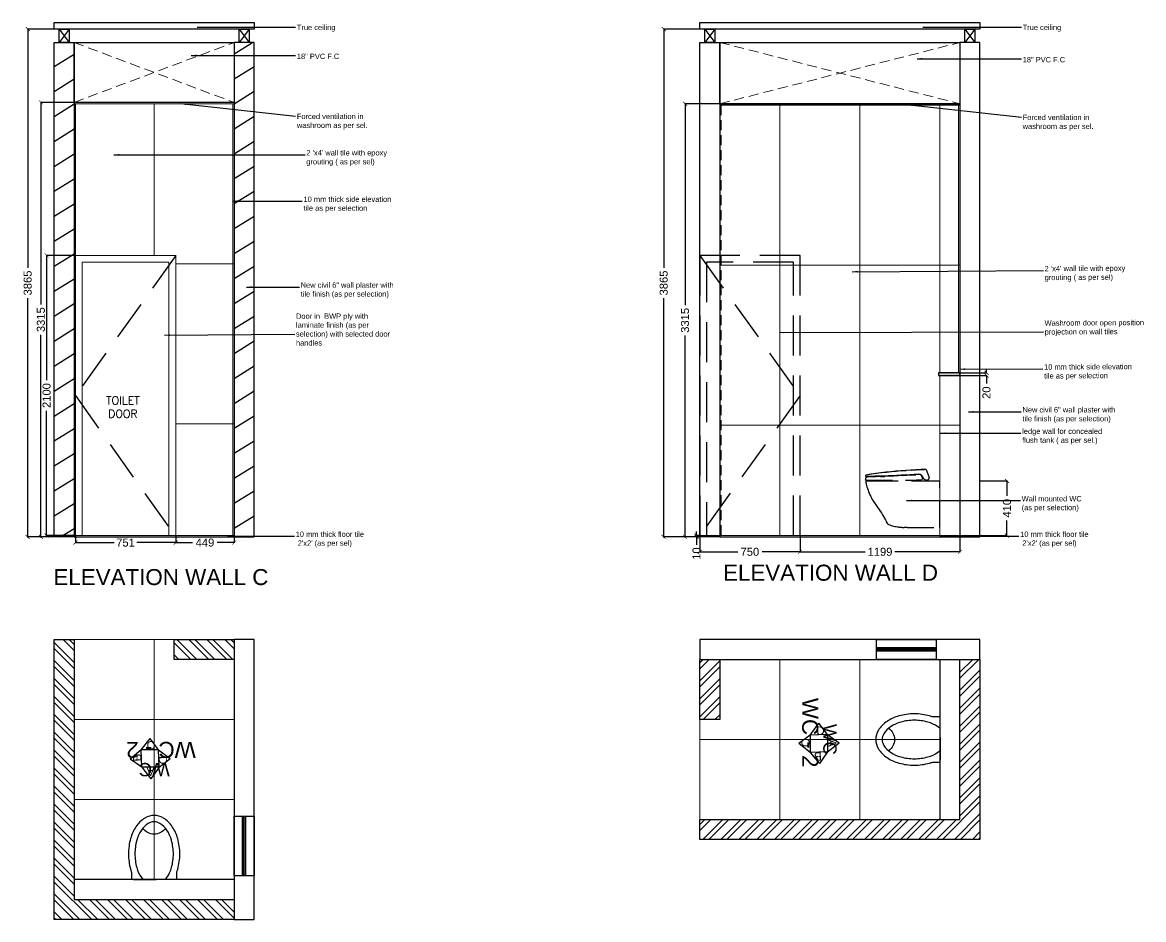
# Model space of a CAD drawing. Header units: millimetres. Extents: x 1464389 to 1998638, y -29162 to 256806.
# Drawn here: x 1962889 to 1971291, y 185161 to 191888 of the extents above; entities that cross this region are included whole.
import ezdxf

# ---------------------------------------------------------------- set-up
doc = ezdxf.new("R2010")
doc.units = ezdxf.units.MM
doc.header["$LTSCALE"] = 15
doc.header["$PDMODE"] = 35
doc.linetypes.add('DASHED', pattern=[0.75, 0.5, -0.25])
doc.linetypes.add('DASHED2', pattern=[0.375, 0.25, -0.125])
doc.layers.get('0').update_dxf_attribs({"lineweight": 5})
for name, color, linetype in [('A-WALL', 5, 'Continuous'), ('Layer 1', 7, 'Continuous'), ('LS_DR_Washbasin', 165, 'Continuous'), ('NEW WALL', 5, 'Continuous'), ('Text', 250, 'Continuous')]:
    doc.layers.add(name, color=color, linetype=linetype)
for name, color, linetype, lineweight in [('A-Walls', 1, 'Continuous', 30), ('dimension', 1, 'Continuous', 25), ('false ceiling', 124, 'Continuous', 9), ('floor tiling line', 6, 'Continuous', 5), ('HACH', 252, 'Continuous', 13), ('L2- Ledge Wall', 7, 'Continuous', 5), ('ledge wall line', 252, 'Continuous', 13), ('LS_DR_Door', 34, 'Continuous', 5), ('LS_DR_TEXT', 7, 'Continuous', 13), ('WALL TILE', 4, 'Continuous', 5)]:
    doc.layers.add(name, color=color, linetype=linetype, lineweight=lineweight)
doc.layers.add('Furnitures', color=7, linetype='Continuous', lineweight=25, true_color=0x753b00)
doc.styles.add('ARIAL', font='arial.ttf')
doc.styles.add('ROMANS', font='romans.shx')
doc.dimstyles.new('SC-25', dxfattribs={"dimtxt": 60, "dimasz": 30, "dimexe": 0, "dimexo": 0, "dimgap": 25, "dimtad": 0, "dimdec": 0, "dimzin": 0, "dimdsep": 46, "dimtxsty": 'ARIAL', "dimblk": 'ARCHTICK', "dimcen": 0.09, "dimdle": 3, "dimclrd": 251, "dimclre": 251, "dimclrt": 1, "dimadec": 0, "dimazin": 0, "dimtfac": 1, "dimtdec": 0, "dimtofl": 0, "dimtmove": 0, "dimatfit": 2, "dimfxl": 100, "dimtolj": 1, "dimtzin": 0, "dimarcsym": 0})
pattern_1 = [(315, (3591115.55, -105700.4), (67.351921, 67.351921), []), (315, (3591115.55, -105745.3), (67.351921, 67.351921), [])]
pattern_2 = [(45, (2260927, 1813750.6), (-67.351921, 67.351921), []), (45, (2260971.9, 1813750.6), (-67.351921, 67.351921), [])]

# ---------------------------------------------------------------- blocks, each defined once
blk = doc.blocks.new('EWC')
at = {"layer": 'Furnitures'}
for points in [[(0, 0), (0, 53.5, -0.020439), (-7.7, 77.5, -0.067459), (-23.3, 192.3, -0.067459), (-7.7, 307.1, -0.079812), (33.1, 396.3, -0.107118), (99.9, 461, -0.139889), (169, 480.8, -0.139889), (238.1, 461, -0.107118), (305, 396.3, -0.079812), (345.8, 307.1, -0.067459), (361.3, 192.3, -0.067459), (345.8, 77.5, -0.020439), (338.1, 53.5), (338.1, 0)], [(84.3, 0, -0.027307), (73.1, 15, -0.079812), (38.6, 90.3, -0.067459), (24.8, 192.3, -0.067459), (38.6, 294.3, -0.079812), (73.1, 369.6, -0.107118), (125.3, 420.2, -0.139889), (169, 432.7, -0.139889), (212.8, 420.2, -0.107118), (265, 369.6, -0.079812), (299.4, 294.3, -0.067459), (313.3, 192.3, -0.067459), (299.4, 90.3, -0.079812), (265, 15, -0.027307), (253.8, 0, -0.139889)]]:
    blk.add_lwpolyline(points, format="xyb", dxfattribs=at)
blk.add_arc((169, 441.9), 101.3, 213.89944, 326.10056, dxfattribs=at)
blk = doc.blocks.new('HINGE')
at = {"color": 159, "ltscale": 0.25, "true_color": 0x22346e}
for p, q in [((1597563.1, -297517.5), (1597638.1, -297617.5)), ((1597638.1, -297517.5), (1597563.1, -297617.5))]:
    blk.add_line(p, q, dxfattribs=at)
blk.add_lwpolyline([(1597638.1, -297517.5), (1597638.1, -297617.5), (1597563.1, -297617.5), (1597563.1, -297517.5), (1597638.1, -297517.5)], dxfattribs=at)
blk = doc.blocks.new('_ArchTick')
at = {"color": 0, "linetype": 'ByBlock', "const_width": 0.15}
blk.add_lwpolyline([(-0.5, -0.5), (0.5, 0.5)], dxfattribs=at)
blk = doc.blocks.new('Toto ls')
at = {"layer": 'Furnitures', "linetype": 'DASHED'}
for p, q in [((-6.59, 8.18), (-7.46, 5.92)), ((-6.59, 8.18), (-6.58, 8.19)), ((-6.59, 8.18), (-6.59, 8.18)), ((-6.58, 8.19), (-6.57, 8.2)), ((-6.57, 8.2), (-6.56, 8.21)), ((-6.57, 8.2), (-6.57, 8.2)), ((-6.56, 8.21), (-6.55, 8.21)), ((-6.55, 8.21), (-6.54, 8.22)), ((-6.54, 8.22), (-6.53, 8.22)), ((-6.54, 8.22), (-6.54, 8.22)), ((-6.53, 8.22), (-6.52, 8.23)), ((-6.52, 8.23), (-6.51, 8.23)), ((-6.51, 8.23), (-6.5, 8.23)), ((-6.5, 8.23), (-6.13, 8.21)), ((-6.5, 8.23), (-5.15, 8.18)), ((-6.13, 8.21), (-5.15, 8.18)), ((-5.17, 8.17), (-6.13, 8.21)), ((-5.36, 6.53), (-5.88, 5.61)), ((-5.76, 5.5), (-5.25, 6.59)), ((-5.31, 6.59), (-5.36, 6.53)), ((-5.25, 6.65), (-5.31, 6.59)), ((-5.19, 6.71), (-5.25, 6.65)), ((-5.23, 6.62), (-5.25, 6.59)), ((-5.21, 6.65), (-5.23, 6.62)), ((-5.19, 6.68), (-5.21, 6.65)), ((-5.13, 6.75), (-5.19, 6.71)), ((-5.17, 6.71), (-5.19, 6.68)), ((-5.15, 8.18), (-5.17, 8.17)), ((-5.17, 8.17), (-4.36, 8.13)), ((-5.14, 6.73), (-5.17, 6.71)), ((-5.15, 8.18), (-3.72, 8.12)), ((-4.36, 8.13), (-5.15, 8.18)), ((-5.12, 6.75), (-5.14, 6.73)), ((-5.06, 6.8), (-5.13, 6.75)), ((-5.12, 6.75), (-5.12, 6.75)), ((-5.11, 6.75), (-5.12, 6.75)), ((-5.09, 6.77), (-5.11, 6.75)), ((-5.05, 6.79), (-5.09, 6.77)), ((-4.98, 6.84), (-5.06, 6.8)), ((-5.02, 6.81), (-5.05, 6.79)), ((-4.99, 6.82), (-5.02, 6.81)), ((-4.95, 6.83), (-4.99, 6.82)), ((-4.91, 6.87), (-4.98, 6.84)), ((-4.92, 6.83), (-4.95, 6.83)), ((-4.92, 6.83), (-3.67, 6.73)), ((-4.83, 6.89), (-4.91, 6.87)), ((-4.75, 6.91), (-4.83, 6.89)), ((-4.67, 6.92), (-4.75, 6.91)), ((-4.58, 6.92), (-4.67, 6.92)), ((-4.5, 6.92), (-4.58, 6.92)), ((-4.5, 6.92), (-3.26, 6.82)), ((-4.36, 8.13), (-3.76, 8.1)), ((-4.36, 8.13), (-3.72, 8.12)), ((-2.36, 8.02), (-3.76, 8.1)), ((-3.72, 8.12), (-2.3, 8.04)), ((-2.42, 6.64), (-3.67, 6.73)), ((-3.26, 6.82), (-2.02, 6.73)), ((-2.42, 6.64), (-1.18, 6.56)), ((-2.36, 8.02), (-0.95, 7.92)), ((-2.3, 8.04), (-0.88, 7.94)), ((-0.78, 6.65), (-2.02, 6.73)), ((0.07, 6.48), (-1.18, 6.56)), ((0.45, 7.81), (-0.95, 7.92)), ((-0.88, 7.94), (0.54, 7.83)), ((-0.78, 6.65), (0.45, 6.57)), ((0.07, 6.48), (1.32, 6.41)), ((0.45, 7.81), (1.85, 7.68)), ((0.45, 6.57), (1.7, 6.51)), ((0.54, 7.83), (1.96, 7.7)), ((1.32, 6.41), (2.56, 6.34)), ((1.7, 6.51), (2.94, 6.44)), ((1.85, 7.68), (3.25, 7.54)), ((1.96, 7.7), (3.38, 7.56)), ((2.94, 6.44), (4.18, 6.39)), ((3.25, 7.54), (4.65, 7.39)), ((3.38, 7.56), (4.8, 7.41)), ((4.18, 6.39), (5.42, 6.34)), ((4.65, 7.39), (6.04, 7.22)), ((4.8, 7.41), (6.21, 7.24)), ((6.04, 7.22), (7.44, 7.04)), ((6.21, 7.24), (7.63, 7.05)), ((7.44, 7.04), (8.83, 6.85)), ((7.63, 7.05), (9.04, 6.85)), ((8.83, 6.85), (10.4, 6.61)), ((9.04, 6.85), (10.45, 6.64)), ((10.45, 6.64), (10.4, 6.61)), ((10.45, 6.23), (10.45, 6.64)), ((-10.54, -8.23), (-10.54, 4.97)), ((-5.6, 4.97), (-10.54, 4.97)), ((-7.48, 5.84), (-7.46, 5.92)), ((-7.48, 5.76), (-7.48, 5.84)), ((-7.47, 5.68), (-7.48, 5.76)), ((-7.44, 5.6), (-7.47, 5.68)), ((-7.41, 5.52), (-7.44, 5.6)), ((-7.37, 5.45), (-7.41, 5.52)), ((-7.31, 5.39), (-7.37, 5.45)), ((-7.25, 5.33), (-7.31, 5.39)), ((-7.18, 5.29), (-7.25, 5.33)), ((-7.11, 5.25), (-7.18, 5.29)), ((-7.03, 5.23), (-7.11, 5.25)), ((-6.95, 5.22), (-7.03, 5.23)), ((-6.85, 5.21), (-6.95, 5.22)), ((-6.76, 5.22), (-6.85, 5.21)), ((-6.66, 5.23), (-6.76, 5.22)), ((-6.56, 5.25), (-6.66, 5.23)), ((-6.47, 5.27), (-6.56, 5.25)), ((-6.38, 5.3), (-6.47, 5.27)), ((-6.29, 5.34), (-6.38, 5.3)), ((-6.2, 5.38), (-6.29, 5.34)), ((-6.11, 5.43), (-6.2, 5.38)), ((-6.03, 5.49), (-6.11, 5.43)), ((-5.96, 5.55), (-6.03, 5.49)), ((-5.88, 5.61), (-5.96, 5.55)), ((-5.76, 5.5), (-5.76, 5.5)), ((-5.76, 5.5), (-5.76, 5.49)), ((-5.76, 5.49), (-5.75, 5.48)), ((-5.75, 5.48), (-5.75, 5.47)), ((-5.75, 5.47), (-5.74, 5.47)), ((-5.74, 5.47), (-5.74, 5.46)), ((-5.74, 5.46), (-5.73, 5.46)), ((-5.74, 5.46), (-5.74, 5.46)), ((-5.73, 5.46), (-5.73, 5.45)), ((-5.73, 5.45), (-5.72, 5.45)), ((-5.72, 5.45), (-5.71, 5.44)), ((-5.71, 5.44), (-5.7, 5.44)), ((-5.7, 5.44), (-5.7, 5.44)), ((-5.7, 5.44), (-5.32, 5.39)), ((8.8, 4.97), (-5.6, 4.97)), ((-2.48, 5.18), (-5.32, 5.39)), ((10.47, 5.16), (-2.48, 5.18)), ((2.56, 6.34), (3.81, 6.29)), ((3.81, 6.29), (5.06, 6.24)), ((6.31, 6.19), (5.06, 6.24)), ((5.42, 6.34), (6.66, 6.31)), ((6.31, 6.19), (7.56, 6.16)), ((6.66, 6.31), (7.9, 6.27)), ((7.56, 6.16), (8.81, 6.13)), ((7.9, 6.27), (9.14, 6.25)), ((8.76, 4.96), (8.75, 4.95)), ((8.79, 4.96), (8.76, 4.96)), ((8.8, 4.97), (8.79, 4.96)), ((10.22, 4.97), (8.8, 4.97)), ((8.81, 6.13), (10.06, 6.11)), ((9.14, 6.25), (10.38, 6.23)), ((10.17, 3.26), (10.03, 2.81)), ((10.11, 6.1), (10.06, 6.11)), ((10.16, 6.09), (10.11, 6.1)), ((10.21, 6.07), (10.16, 6.09)), ((10.3, 3.71), (10.17, 3.26)), ((10.21, 6.07), (10.25, 6.05)), ((10.22, 4.97), (10.26, 4.96)), ((10.29, 6.02), (10.25, 6.05)), ((10.26, 4.96), (10.31, 4.95)), ((10.33, 5.99), (10.29, 6.02)), ((10.42, 4.16), (10.3, 3.71)), ((10.31, 4.95), (10.35, 4.94)), ((10.33, 5.99), (10.33, 5.99)), ((10.33, 5.99), (10.37, 5.95)), ((10.35, 4.94), (10.39, 4.92)), ((10.4, 5.91), (10.37, 5.95)), ((10.45, 6.23), (10.38, 6.23)), ((10.39, 4.92), (10.42, 4.89)), ((10.43, 5.87), (10.4, 5.91)), ((10.42, 4.89), (10.45, 4.86)), ((10.53, 4.62), (10.42, 4.16)), ((10.43, 5.87), (10.45, 5.82)), ((10.46, 5.77), (10.45, 5.82)), ((10.45, 4.86), (10.48, 4.83)), ((10.47, 5.72), (10.46, 5.77)), ((10.5, 5.5), (10.47, 5.72)), ((10.47, 5.16), (10.48, 5.16)), ((10.49, 5.16), (10.48, 5.16)), ((10.48, 4.83), (10.5, 4.79)), ((10.49, 5.17), (10.5, 5.49)), ((10.5, 5.17), (10.49, 5.17)), ((10.49, 5.16), (10.49, 5.17)), ((10.5, 5.49), (10.5, 5.5)), ((10.5, 5.17), (10.5, 5.49)), ((10.5, 5.49), (10.5, 5.49)), ((10.51, 5.17), (10.5, 5.49)), ((10.5, 5.17), (10.5, 5.49)), ((10.54, 5.22), (10.5, 5.49)), ((10.51, 5.18), (10.5, 5.49)), ((10.5, 5.17), (10.5, 5.17)), ((10.5, 5.17), (10.51, 5.17)), ((10.5, 4.79), (10.52, 4.75)), ((10.51, 5.18), (10.52, 5.19)), ((10.51, 5.18), (10.51, 5.18)), ((10.51, 5.17), (10.51, 5.18)), ((10.52, 5.19), (10.53, 5.2)), ((10.52, 5.19), (10.52, 5.19)), ((10.52, 4.75), (10.53, 4.7)), ((10.53, 5.21), (10.54, 5.22)), ((10.53, 5.21), (10.53, 5.2)), ((10.53, 5.2), (10.53, 5.2)), ((10.54, 4.66), (10.53, 4.7)), ((10.54, 4.66), (10.53, 4.62)), ((8.89, 0.15), (8.65, -0.28)), ((9.11, 0.59), (8.89, 0.15)), ((9.32, 1.03), (9.11, 0.59)), ((9.52, 1.47), (9.32, 1.03)), ((9.7, 1.92), (9.52, 1.47)), ((9.87, 2.36), (9.7, 1.92)), ((10.03, 2.81), (9.87, 2.36)), ((6.73, -3.13), (6.39, -3.62)), ((7.08, -2.64), (6.73, -3.13)), ((7.44, -2.15), (7.08, -2.64)), ((7.79, -1.67), (7.44, -2.15)), ((8.11, -1.19), (7.79, -1.67)), ((8.4, -0.71), (8.11, -1.19)), ((8.65, -0.28), (8.4, -0.71)), ((4.89, -6.12), (4.63, -6.62)), ((5.16, -5.62), (4.89, -6.12)), ((5.45, -5.12), (5.16, -5.62)), ((5.75, -4.62), (5.45, -5.12)), ((6.06, -4.12), (5.75, -4.62)), ((6.39, -3.62), (6.06, -4.12)), ((-1.34, -8.23), (-10.54, -8.23)), ((-1.26, -8.23), (-1.34, -8.23)), ((-1.26, -8.23), (-0.35, -8.22)), ((-0.15, -8.22), (-0.35, -8.22)), ((-0.04, -8.21), (-0.15, -8.22)), ((0.08, -8.21), (-0.04, -8.21)), ((0.21, -8.21), (0.08, -8.21)), ((0.28, -8.2), (0.21, -8.21)), ((0.34, -8.2), (0.28, -8.2)), ((0.48, -8.19), (0.34, -8.2)), ((0.63, -8.18), (0.48, -8.19)), ((0.74, -8.17), (0.63, -8.18)), ((0.79, -8.17), (0.74, -8.17)), ((0.96, -8.15), (0.79, -8.17)), ((1.14, -8.13), (0.96, -8.15)), ((1.15, -8.13), (1.14, -8.13)), ((1.33, -8.11), (1.15, -8.13)), ((1.43, -8.09), (1.33, -8.11)), ((1.52, -8.08), (1.43, -8.09)), ((1.55, -8.07), (1.52, -8.08)), ((1.88, -8.01), (1.55, -8.07)), ((2.25, -7.94), (1.88, -8.01)), ((2.61, -7.85), (2.25, -7.94)), ((2.97, -7.75), (2.61, -7.85)), ((3.33, -7.64), (2.97, -7.75)), ((3.69, -7.51), (3.33, -7.64)), ((4.04, -7.38), (3.69, -7.51)), ((4.11, -7.34), (4.04, -7.38)), ((4.18, -7.3), (4.11, -7.34)), ((4.24, -7.26), (4.18, -7.3)), ((4.3, -7.2), (4.24, -7.26)), ((4.35, -7.14), (4.3, -7.2)), ((4.4, -7.08), (4.35, -7.14)), ((4.44, -7.01), (4.4, -7.08)), ((4.47, -6.93), (4.44, -7.01)), ((4.47, -6.93), (4.63, -6.62))]:
    blk.add_line(p, q, dxfattribs=at)
blk = doc.blocks.new('*D2900')
at = {"layer": 'Defpoints', "color": 0, "ltscale": 0.25, "transparency": 16777216}
for p in [(1962928.6, 191838.2), (1963126.6, 191838.2), (1963126.6, 188030.3)]:
    blk.add_point(p, dxfattribs=at)
at = {"layer": 'dimension', "color": 251, "lineweight": -2, "ltscale": 0.25, "transparency": 16777216}
for p, q in [((1962928.6, 191841.2), (1962928.6, 190049.1)), ((1963126.6, 191838.2), (1962928.6, 191838.2)), ((1962928.6, 188027.3), (1962928.6, 189819.5)), ((1963126.6, 188030.3), (1962928.6, 188030.3))]:
    blk.add_line(p, q, dxfattribs=at)
at = {"layer": 'dimension', "color": 251, "lineweight": -2, "ltscale": 0.25, "transparency": 16777216, "xscale": 30, "yscale": 30, "zscale": 30}
for p, rotation in [((1962928.6, 191838.2), 90), ((1962928.6, 188030.3), 270)]:
    blk.add_blockref('_ArchTick', p, dxfattribs=dict(at, rotation=rotation))
at = {"layer": 'dimension', "color": 1, "ltscale": 0.25, "transparency": 16777216, "insert": (1962928.6, 189934.3), "char_height": 60, "attachment_point": 5, "rotation": 90, "style": 'ARIAL'}
blk.add_mtext('\\A1;3865', dxfattribs=at)
blk = doc.blocks.new('*D2901')
at = {"layer": 'Defpoints', "color": 0, "ltscale": 0.25, "transparency": 16777216}
for p in [(1963276.5, 191288.2), (1963027.6, 188030.3), (1963276.5, 188030.3)]:
    blk.add_point(p, dxfattribs=at)
at = {"layer": 'dimension', "color": 251, "lineweight": -2, "ltscale": 0.25, "transparency": 16777216}
for p, q in [((1963027.6, 191291.2), (1963027.6, 189774.1)), ((1963276.5, 191288.2), (1963027.6, 191288.2)), ((1963027.6, 188027.3), (1963027.6, 189544.5)), ((1963276.5, 188030.3), (1963027.6, 188030.3))]:
    blk.add_line(p, q, dxfattribs=at)
at = {"layer": 'dimension', "color": 251, "lineweight": -2, "ltscale": 0.25, "transparency": 16777216, "xscale": 30, "yscale": 30, "zscale": 30}
for p, rotation in [((1963027.6, 191288.2), 90), ((1963027.6, 188030.3), 270)]:
    blk.add_blockref('_ArchTick', p, dxfattribs=dict(at, rotation=rotation))
at = {"layer": 'dimension', "color": 1, "ltscale": 0.25, "transparency": 16777216, "insert": (1963027.6, 189659.3), "char_height": 60, "attachment_point": 5, "rotation": 90, "style": 'ARIAL'}
blk.add_mtext('\\A1;3315', dxfattribs=at)
blk = doc.blocks.new('*D2902')
at = {"layer": 'Defpoints', "color": 0, "ltscale": 0.25, "transparency": 16777216}
for p in [(1963286.5, 190140.3), (1963070.6, 188040.3), (1963276.5, 188040.3)]:
    blk.add_point(p, dxfattribs=at)
at = {"layer": 'dimension', "color": 251, "lineweight": -2, "ltscale": 0.25, "transparency": 16777216}
for p, q in [((1963070.6, 190143.3), (1963070.6, 189205.3)), ((1963286.5, 190140.3), (1963070.6, 190140.3)), ((1963070.6, 188037.3), (1963070.6, 188975.3)), ((1963276.5, 188040.3), (1963070.6, 188040.3))]:
    blk.add_line(p, q, dxfattribs=at)
at = {"layer": 'dimension', "color": 251, "lineweight": -2, "ltscale": 0.25, "transparency": 16777216, "xscale": 30, "yscale": 30, "zscale": 30}
for p, rotation in [((1963070.6, 190140.3), 90), ((1963070.6, 188040.3), 270)]:
    blk.add_blockref('_ArchTick', p, dxfattribs=dict(at, rotation=rotation))
at = {"layer": 'dimension', "color": 1, "ltscale": 0.25, "transparency": 16777216, "insert": (1963070.6, 189090.3), "char_height": 60, "attachment_point": 5, "rotation": 90, "style": 'ARIAL'}
blk.add_mtext('\\A1;2100', dxfattribs=at)
blk = doc.blocks.new('*D2903')
at = {"layer": 'Defpoints', "color": 0, "ltscale": 0.25, "transparency": 16777216}
for p in [(1967695.1, 191838.2), (1967965.5, 191838.2), (1967965.5, 188030.3)]:
    blk.add_point(p, dxfattribs=at)
at = {"layer": 'dimension', "color": 251, "lineweight": -2, "ltscale": 0.25, "transparency": 16777216}
for p, q in [((1967695.1, 191841.2), (1967695.1, 190049.1)), ((1967965.5, 191838.2), (1967695.1, 191838.2)), ((1967695.1, 188027.3), (1967695.1, 189819.5)), ((1967965.5, 188030.3), (1967695.1, 188030.3))]:
    blk.add_line(p, q, dxfattribs=at)
at = {"layer": 'dimension', "color": 251, "lineweight": -2, "ltscale": 0.25, "transparency": 16777216, "xscale": 30, "yscale": 30, "zscale": 30}
for p, rotation in [((1967695.1, 191838.2), 90), ((1967695.1, 188030.3), 270)]:
    blk.add_blockref('_ArchTick', p, dxfattribs=dict(at, rotation=rotation))
at = {"layer": 'dimension', "color": 1, "ltscale": 0.25, "transparency": 16777216, "insert": (1967695.1, 189934.3), "char_height": 60, "attachment_point": 5, "rotation": 90, "style": 'ARIAL'}
blk.add_mtext('\\A1;3865', dxfattribs=at)
blk = doc.blocks.new('*D2904')
at = {"layer": 'Defpoints', "color": 0, "ltscale": 0.25, "transparency": 16777216}
for p in [(1968115.2, 191278.2), (1967855.1, 188030.3), (1968115.2, 188030.3)]:
    blk.add_point(p, dxfattribs=at)
at = {"layer": 'dimension', "color": 251, "lineweight": -2, "ltscale": 0.25, "transparency": 16777216}
for p, q in [((1967855.1, 191281.2), (1967855.1, 189769.1)), ((1968115.2, 191278.2), (1967855.1, 191278.2)), ((1967855.1, 188027.3), (1967855.1, 189539.5)), ((1968115.2, 188030.3), (1967855.1, 188030.3))]:
    blk.add_line(p, q, dxfattribs=at)
at = {"layer": 'dimension', "color": 251, "lineweight": -2, "ltscale": 0.25, "transparency": 16777216, "xscale": 30, "yscale": 30, "zscale": 30}
for p, rotation in [((1967855.1, 191278.2), 90), ((1967855.1, 188030.3), 270)]:
    blk.add_blockref('_ArchTick', p, dxfattribs=dict(at, rotation=rotation))
at = {"layer": 'dimension', "color": 1, "ltscale": 0.25, "transparency": 16777216, "insert": (1967855.1, 189654.3), "char_height": 60, "attachment_point": 5, "rotation": 90, "style": 'ARIAL'}
blk.add_mtext('\\A1;3315', dxfattribs=at)
blk = doc.blocks.new('*D2905')
at = {"layer": 'Defpoints', "color": 0, "ltscale": 0.25, "transparency": 16777216}
for p in [(1967941.1, 188030.3), (1967965.5, 188040.3), (1967965.5, 188030.3)]:
    blk.add_point(p, dxfattribs=at)
at = {"layer": 'dimension', "color": 251, "lineweight": -2, "ltscale": 0.25, "transparency": 16777216}
for p, q in [((1967941.1, 188040.3), (1967941.1, 188070.3)), ((1967965.5, 188040.3), (1967941.1, 188040.3)), ((1967965.5, 188030.3), (1967941.1, 188030.3)), ((1967941.1, 188030.3), (1967941.1, 187970.3))]:
    blk.add_line(p, q, dxfattribs=at)
at = {"layer": 'dimension', "color": 251, "lineweight": -2, "ltscale": 0.25, "transparency": 16777216, "xscale": 30, "yscale": 30, "zscale": 30}
for p, rotation in [((1967941.1, 188040.3), 270), ((1967941.1, 188030.3), 90)]:
    blk.add_blockref('_ArchTick', p, dxfattribs=dict(at, rotation=rotation))
at = {"layer": 'dimension', "color": 1, "ltscale": 0.25, "transparency": 16777216, "insert": (1967941.1, 187905.3), "char_height": 60, "attachment_point": 5, "rotation": 90, "style": 'ARIAL'}
blk.add_mtext('\\A1;10', dxfattribs=at)
blk = doc.blocks.new('*D2906')
at = {"layer": 'Defpoints', "color": 0, "ltscale": 0.25, "transparency": 16777216}
for p in [(1969915.5, 189260.3), (1969915.5, 189240.3), (1970114.1, 189240.3)]:
    blk.add_point(p, dxfattribs=at)
at = {"layer": 'dimension', "color": 251, "lineweight": -2, "ltscale": 0.25, "transparency": 16777216}
for p, q in [((1969915.5, 189260.3), (1970114.1, 189260.3)), ((1969915.5, 189240.3), (1970114.1, 189240.3)), ((1970114.1, 189260.3), (1970114.1, 189290.3)), ((1970114.1, 189240.3), (1970114.1, 189180.3))]:
    blk.add_line(p, q, dxfattribs=at)
at = {"layer": 'dimension', "color": 251, "lineweight": -2, "ltscale": 0.25, "transparency": 16777216, "xscale": 30, "yscale": 30, "zscale": 30}
for p, rotation in [((1970114.1, 189260.3), 270), ((1970114.1, 189240.3), 90)]:
    blk.add_blockref('_ArchTick', p, dxfattribs=dict(at, rotation=rotation))
at = {"layer": 'dimension', "color": 1, "ltscale": 0.25, "transparency": 16777216, "insert": (1970114.1, 189111.9), "char_height": 60, "attachment_point": 5, "rotation": 90, "style": 'ARIAL'}
blk.add_mtext('\\A1;20', dxfattribs=at)
blk = doc.blocks.new('*D2907')
at = {"layer": 'Defpoints', "color": 0, "ltscale": 0.25, "transparency": 16777216}
for p in [(1970063.1, 188450.3), (1970267.7, 188450.3), (1969763.1, 188040.3)]:
    blk.add_point(p, dxfattribs=at)
at = {"layer": 'dimension', "color": 251, "lineweight": -2, "ltscale": 0.25, "transparency": 16777216}
for p, q in [((1970063.1, 188450.3), (1970267.7, 188450.3)), ((1970267.7, 188453.3), (1970267.7, 188337.7)), ((1970267.7, 188037.3), (1970267.7, 188152.9)), ((1969763.1, 188040.3), (1970267.7, 188040.3))]:
    blk.add_line(p, q, dxfattribs=at)
at = {"layer": 'dimension', "color": 251, "lineweight": -2, "ltscale": 0.25, "transparency": 16777216, "xscale": 30, "yscale": 30, "zscale": 30}
for p, rotation in [((1970267.7, 188450.3), 90), ((1970267.7, 188040.3), 270)]:
    blk.add_blockref('_ArchTick', p, dxfattribs=dict(at, rotation=rotation))
at = {"layer": 'dimension', "color": 1, "ltscale": 0.25, "transparency": 16777216, "insert": (1970267.7, 188245.3), "char_height": 60, "attachment_point": 5, "rotation": 90, "style": 'ARIAL'}
blk.add_mtext('\\A1;410', dxfattribs=at)
blk = doc.blocks.new('*D2908')
at = {"layer": 'Defpoints', "color": 0, "ltscale": 0.25, "transparency": 16777216}
for p in [(1967965.5, 188040.3), (1968716.7, 188040.3), (1968716.7, 187918.7)]:
    blk.add_point(p, dxfattribs=at)
at = {"layer": 'dimension', "color": 251, "lineweight": -2, "ltscale": 0.25, "transparency": 16777216}
for p, q in [((1967965.5, 188040.3), (1967965.5, 187918.7)), ((1968716.7, 188040.3), (1968716.7, 187918.7)), ((1967962.5, 187918.7), (1968250.2, 187918.7)), ((1968719.7, 187918.7), (1968432, 187918.7))]:
    blk.add_line(p, q, dxfattribs=at)
at = {"layer": 'dimension', "color": 251, "lineweight": -2, "ltscale": 0.25, "transparency": 16777216, "xscale": 30, "yscale": 30, "zscale": 30, "rotation": 180}
blk.add_blockref('_ArchTick', (1967965.5, 187918.7), dxfattribs=at)
at = {"layer": 'dimension', "color": 251, "lineweight": -2, "ltscale": 0.25, "transparency": 16777216, "xscale": 30, "yscale": 30, "zscale": 30}
blk.add_blockref('_ArchTick', (1968716.7, 187918.7), dxfattribs=at)
at = {"layer": 'dimension', "color": 1, "ltscale": 0.25, "transparency": 16777216, "insert": (1968341.1, 187918.7), "char_height": 60, "attachment_point": 5, "style": 'ARIAL'}
blk.add_mtext('\\A1;750', dxfattribs=at)
blk = doc.blocks.new('*D2909')
at = {"layer": 'Defpoints', "color": 0, "ltscale": 0.25, "transparency": 16777216}
for p in [(1968716.7, 188040.3), (1969915.5, 188036.9), (1969915.5, 187918.7)]:
    blk.add_point(p, dxfattribs=at)
at = {"layer": 'dimension', "color": 251, "lineweight": -2, "ltscale": 0.25, "transparency": 16777216}
for p, q in [((1968716.7, 188040.3), (1968716.7, 187918.7)), ((1969915.5, 188036.9), (1969915.5, 187918.7)), ((1968713.7, 187918.7), (1969204.3, 187918.7)), ((1969918.5, 187918.7), (1969427.9, 187918.7))]:
    blk.add_line(p, q, dxfattribs=at)
at = {"layer": 'dimension', "color": 251, "lineweight": -2, "ltscale": 0.25, "transparency": 16777216, "xscale": 30, "yscale": 30, "zscale": 30, "rotation": 180}
blk.add_blockref('_ArchTick', (1968716.7, 187918.7), dxfattribs=at)
at = {"layer": 'dimension', "color": 251, "lineweight": -2, "ltscale": 0.25, "transparency": 16777216, "xscale": 30, "yscale": 30, "zscale": 30}
blk.add_blockref('_ArchTick', (1969915.5, 187918.7), dxfattribs=at)
at = {"layer": 'dimension', "color": 1, "ltscale": 0.25, "transparency": 16777216, "insert": (1969316.1, 187918.7), "char_height": 60, "attachment_point": 5, "style": 'ARIAL'}
blk.add_mtext('\\A1;1199', dxfattribs=at)
blk = doc.blocks.new('*D2912')
at = {"layer": 'Defpoints', "color": 0, "ltscale": 0.25, "transparency": 16777216}
for p in [(1963286.5, 188040.3), (1964037.7, 188040.3), (1964037.7, 187987.7)]:
    blk.add_point(p, dxfattribs=at)
at = {"layer": 'dimension', "color": 251, "lineweight": -2, "ltscale": 0.25, "transparency": 16777216}
for p, q in [((1963283.5, 187987.7), (1963576.8, 187987.7)), ((1963286.5, 188040.3), (1963286.5, 187987.7)), ((1964040.7, 187987.7), (1963747.3, 187987.7)), ((1964037.7, 188040.3), (1964037.7, 187987.7))]:
    blk.add_line(p, q, dxfattribs=at)
at = {"layer": 'dimension', "color": 251, "lineweight": -2, "ltscale": 0.25, "transparency": 16777216, "xscale": 30, "yscale": 30, "zscale": 30, "rotation": 180}
blk.add_blockref('_ArchTick', (1963286.5, 187987.7), dxfattribs=at)
at = {"layer": 'dimension', "color": 251, "lineweight": -2, "ltscale": 0.25, "transparency": 16777216, "xscale": 30, "yscale": 30, "zscale": 30}
blk.add_blockref('_ArchTick', (1964037.7, 187987.7), dxfattribs=at)
at = {"layer": 'dimension', "color": 1, "ltscale": 0.25, "transparency": 16777216, "insert": (1963662.1, 187987.7), "char_height": 60, "attachment_point": 5, "style": 'ARIAL'}
blk.add_mtext('\\A1;751', dxfattribs=at)
blk = doc.blocks.new('*D2913')
at = {"layer": 'Defpoints', "color": 0, "ltscale": 0.25, "transparency": 16777216}
for p in [(1964037.7, 188040.3), (1964476.9, 188036.9), (1964476.9, 187987.7)]:
    blk.add_point(p, dxfattribs=at)
at = {"layer": 'dimension', "color": 251, "lineweight": -2, "ltscale": 0.25, "transparency": 16777216}
for p, q in [((1964034.7, 187987.7), (1964164.7, 187987.7)), ((1964037.7, 188040.3), (1964037.7, 187987.7)), ((1964479.9, 187987.7), (1964349.8, 187987.7)), ((1964476.9, 188036.9), (1964476.9, 187987.7))]:
    blk.add_line(p, q, dxfattribs=at)
at = {"layer": 'dimension', "color": 251, "lineweight": -2, "ltscale": 0.25, "transparency": 16777216, "xscale": 30, "yscale": 30, "zscale": 30, "rotation": 180}
blk.add_blockref('_ArchTick', (1964037.7, 187987.7), dxfattribs=at)
at = {"layer": 'dimension', "color": 251, "lineweight": -2, "ltscale": 0.25, "transparency": 16777216, "xscale": 30, "yscale": 30, "zscale": 30}
blk.add_blockref('_ArchTick', (1964476.9, 187987.7), dxfattribs=at)
at = {"layer": 'dimension', "color": 1, "ltscale": 0.25, "transparency": 16777216, "insert": (1964257.3, 187987.7), "char_height": 60, "attachment_point": 5, "style": 'ARIAL'}
blk.add_mtext('\\A1;449', dxfattribs=at)

msp = doc.modelspace()

# ---------------------------------------------------------------- hatches: boundary and pattern name
at = {"ltscale": 0.25, "true_color": 0xffffff}
h = msp.add_hatch(color=7, dxfattribs=at)
h.dxf.hatch_style = 1
h.paths.add_polyline_path([(1969755.5, 189260.3), (1969915.5, 189260.3), (1969915.5, 189240.3), (1969775.5, 189240.3), (1969755.5, 189240.3)])
at = {"layer": 'HACH'}
h = msp.add_hatch(dxfattribs=at)
h.set_pattern_fill('ANSI32', color=256, scale=10, angle=270)
h.set_pattern_definition(pattern_1)
h.paths.add_polyline_path([(1963126.6, 185311.1), (1963126.5, 185311.1), (1963126.5, 185161.1), (1964476, 185161.1), (1964476, 185311.1), (1963276.5, 185311.1), (1963276.5, 187261.1), (1963126.6, 187261.1)])
h = msp.add_hatch(dxfattribs=at)
h.set_pattern_fill('ANSI32', color=256, scale=10, angle=270)
h.set_pattern_definition(pattern_1)
h.paths.add_polyline_path([(1964476, 187111.4), (1964476, 187261.1), (1964026.6, 187261.1), (1964026.6, 187111.4)])
h = msp.add_hatch(dxfattribs=at)
h.set_pattern_fill('ANSI32', color=256, scale=10, angle=360)
h.set_pattern_definition(pattern_2)
h.paths.add_polyline_path([(1969915.5, 185761.6), (1969915.5, 185761.5), (1970065.5, 185761.5), (1970065.5, 187111.1), (1969915.5, 187111.1), (1969915.5, 185911.5), (1967965.5, 185911.5), (1967965.5, 185761.6)])
h = msp.add_hatch(dxfattribs=at)
h.set_pattern_fill('ANSI32', color=256, scale=10, angle=360)
h.set_pattern_definition(pattern_2)
h.paths.add_polyline_path([(1968115.2, 187111.1), (1967965.5, 187111.1), (1967965.5, 186661.6), (1968115.2, 186661.6)])
at = {"layer": 'L2- Ledge Wall', "ltscale": 0.25}
h = msp.add_hatch(color=4, dxfattribs=at)
h.dxf.hatch_style = 1
h.paths.add_polyline_path([(1969290.2, 187191.1), (1969290.2, 187181.1), (1969738.2, 187181.1), (1969738.2, 187191.1)])
h = msp.add_hatch(color=4, dxfattribs=at)
h.dxf.hatch_style = 1
h.paths.add_polyline_path([(1964556, 185936.4), (1964546, 185936.4), (1964546, 185488.4), (1964556, 185488.4)])
at = {"layer": 'Layer 1', "ltscale": 0.25}
h = msp.add_hatch(dxfattribs=at)
h.set_pattern_fill('ANSI31', color=8, scale=50, angle=167)
h.set_pattern_definition([(212, (354968.11, 489355.75), (84.124683, -134.627635), [])])
h.paths.add_polyline_path([(1963276.5, 191738.2), (1963126.6, 191738.2), (1963126.6, 188030.3), (1963276.5, 188030.3)])
h.paths.add_polyline_path([(1964626, 191738.2), (1964476.9, 191738.2), (1964476.9, 188030.3), (1964626, 188030.3)])

# ---------------------------------------------------------------- linework, layer by layer
at = {"linetype": 'DASHED2', "ltscale": 20}
for p, q in [((1963276.5, 191288.2), (1964476.9, 191738.2)), ((1963276.5, 191738.2), (1964476.9, 191288.2)), ((1968115.2, 191278.2), (1969915.5, 191738.2)), ((1968115.2, 191738.2), (1969915.5, 191278.2))]:
    msp.add_line(p, q, dxfattribs=at)
at = {"color": 4, "ltscale": 0.25}
for p, q in [((1963876.6, 191278.2), (1963876.6, 190140.3)), ((1968565.5, 191268.2), (1968565.5, 188040.3)), ((1969165.5, 191268.2), (1969165.5, 188040.3)), ((1969765.5, 191268.2), (1969765.5, 189260.3)), ((1964037.7, 190078.2), (1964476.9, 190078.2)), ((1968115.2, 190068.2), (1969915.5, 190068.2)), ((1969765.5, 189240.3), (1969765.5, 188040.3)), ((1964037.7, 188878.2), (1964476.9, 188878.2)), ((1968115.2, 188868.2), (1969915.5, 188868.2)), ((1969765.5, 187111.1), (1969765.5, 185911.6)), ((1964476, 185461.1), (1963276.6, 185461.1))]:
    msp.add_line(p, q, dxfattribs=at)
for points in [[(1963276.5, 191278.2), (1963286.5, 191278.2), (1963286.5, 188040.3), (1963276.5, 188040.3)], [(1964466.9, 191278.2), (1964476.9, 191278.2), (1964476.9, 188040.3), (1964466.9, 188040.3)], [(1969905.5, 189260.3), (1969915.5, 189260.3), (1969915.5, 191268.2), (1969905.5, 191268.2)]]:
    msp.add_lwpolyline(points, close=True, dxfattribs=at)
at = {"layer": 'A-WALL'}
for points in [[(1963126.6, 187261.1), (1963276.5, 187261.1), (1963276.5, 185311.1)], [(1963126.6, 185311.1), (1963126.6, 187261.1)], [(1969915.5, 185911.5), (1969915.5, 187112), (1970065.5, 187112), (1970065.5, 185761.5), (1969915.5, 185761.5), (1969915.5, 185761.6)], [(1967965.5, 185761.6), (1967965.5, 185911.5), (1969915.5, 185911.5)], [(1969915.5, 185761.6), (1967965.5, 185761.6)], [(1963276.5, 185311.1), (1964476.9, 185311.1), (1964476.9, 185161.1), (1963126.5, 185161.1), (1963126.5, 185311.1), (1963126.6, 185311.1)]]:
    msp.add_lwpolyline(points, dxfattribs=at)
for points in [[(1964476.9, 187111.4), (1964026.6, 187111.4), (1964026.6, 187261.1), (1964476.9, 187261.1)], [(1968115.2, 187111.9), (1968115.2, 186661.6), (1967965.5, 186661.6), (1967965.5, 187111.9)]]:
    msp.add_lwpolyline(points, close=True, dxfattribs=at)
at = {"layer": 'A-Walls'}
for p, q in [((1964626, 187261.1), (1964476, 187261.1)), ((1967965.5, 187261.1), (1967965.5, 187111.1))]:
    msp.add_line(p, q, dxfattribs=at)
for points in [[(1964476, 187261.1), (1964476, 185161.1), (1964626, 185161.1), (1964626, 187261.1)], [(1967965.5, 187111.1), (1970065.5, 187111.1), (1970065.5, 187261.1), (1967965.5, 187261.1)]]:
    msp.add_lwpolyline(points, dxfattribs=at)
at = {"layer": 'false ceiling', "linetype": 'Continuous', "ltscale": 0.25}
for p, q in [((1963276.5, 191278.2), (1964476.9, 191278.2)), ((1968115.2, 191268.2), (1969915.5, 191268.2))]:
    msp.add_line(p, q, dxfattribs=at)
at = {"layer": 'floor tiling line', "ltscale": 0.25}
for p, q in [((1963276.5, 188040.3), (1964476.9, 188040.3)), ((1967965.5, 188040.3), (1969915.5, 188040.3)), ((1964026.6, 187261.1), (1963276.6, 187261.1)), ((1963876.6, 185461.1), (1963876.6, 187261.1)), ((1968565.5, 187111.1), (1968565.5, 185911.6)), ((1969165.5, 187111.1), (1969165.5, 185911.6)), ((1964476, 186661.1), (1963276.6, 186661.1)), ((1967965.5, 186661.6), (1967965.5, 185911.6)), ((1969765.5, 186511.6), (1967965.5, 186511.6)), ((1964476, 186061.1), (1963276.6, 186061.1))]:
    msp.add_line(p, q, dxfattribs=at)
at = {"layer": 'Furnitures', "ltscale": 0.25}
for p, q in [((1968115.2, 191278.2), (1969915.5, 191278.2)), ((1969768, 186527.1), (1969768, 186357.6)), ((1963892.1, 185458.6), (1963722.6, 185458.6))]:
    msp.add_line(p, q, dxfattribs=at)
at = {"layer": 'Furnitures', "color": 4, "ltscale": 0.25}
for p, q in [((1969738.2, 187199.1), (1969290.2, 187199.1)), ((1969738.2, 187173.1), (1969290.2, 187173.1)), ((1964538, 185488.4), (1964538, 185936.4)), ((1964564, 185488.4), (1964564, 185936.4))]:
    msp.add_line(p, q, dxfattribs=at)
at = {"layer": 'Furnitures', "ltscale": 0.25}
for points in [[(1963126.6, 191888.2), (1964626, 191888.2), (1964626, 191838.2), (1963126.6, 191838.2)], [(1967965.5, 191888.2), (1970065.5, 191888.2), (1970065.5, 191838.2), (1967965.5, 191838.2)], [(1969915.5, 189260.3), (1969755.5, 189260.3), (1969755.5, 189240.3), (1969915.5, 189240.3)]]:
    msp.add_lwpolyline(points, close=True, dxfattribs=at)
at = {"layer": 'Furnitures', "linetype": 'DASHED', "ltscale": 40}
for points in [[(1964037.7, 190140.3), (1963286.5, 189090.3), (1964037.7, 188030.3)], [(1968716.7, 188040.3), (1968716.7, 190140.3), (1967965.5, 190140.3), (1967965.5, 188040.3)], [(1967965.5, 190140.3), (1968716.7, 189090.3), (1967965.5, 188040.3)], [(1968666.7, 188040.3), (1968666.7, 190090.3), (1968015.5, 190090.3), (1968015.5, 188040.3)]]:
    msp.add_lwpolyline(points, dxfattribs=at)
at = {"layer": 'Furnitures', "color": 4, "ltscale": 0.25}
for points in [[(1969738.2, 187261.1), (1969738.2, 187111.1), (1969290.2, 187111.1), (1969290.2, 187261.1)], [(1969738.2, 187191.1), (1969738.2, 187181.1), (1969290.2, 187181.1), (1969290.2, 187191.1)], [(1964626, 185488.4), (1964476, 185488.4), (1964476, 185936.4), (1964626, 185936.4)], [(1964556, 185488.4), (1964546, 185488.4), (1964546, 185936.4), (1964556, 185936.4)]]:
    msp.add_lwpolyline(points, close=True, dxfattribs=at)
at = {"layer": 'ledge wall line'}
msp.add_lwpolyline([(1969915.5, 189240.3), (1969765.5, 189240.3), (1969765.5, 188040.3), (1969915.5, 188040.3)], close=True, dxfattribs=at)
at = {"layer": 'LS_DR_Door', "ltscale": 0.25}
for points in [[(1964037.7, 188040.3), (1964037.7, 190140.3), (1963286.5, 190140.3), (1963286.5, 188040.3)], [(1963987.7, 188040.3), (1963987.7, 190090.3), (1963336.5, 190090.3), (1963336.5, 188040.3)]]:
    msp.add_lwpolyline(points, dxfattribs=at)
at = {"layer": 'LS_DR_Washbasin'}
for p, q in [((1969765.5, 187112), (1969765.4, 185911.5)), ((1964476.9, 185461.1), (1963276.5, 185461.2))]:
    msp.add_line(p, q, dxfattribs=at)
at = {"layer": 'NEW WALL', "color": 5}
for p, q in [((1963276.5, 188030.3), (1964476.9, 188030.3)), ((1963276.5, 188030.3), (1964476.9, 188030.3)), ((1968115.2, 188030.3), (1969915.5, 188030.3))]:
    msp.add_line(p, q, dxfattribs=at)
at = {"layer": 'NEW WALL', "color": 240, "true_color": 0xed1f24}
for p, q in [((1968793.4, 186544.9), (1968858.8, 186632.7)), ((1968923.5, 186548.6), (1968858.8, 186632.7)), ((1968793.4, 186544.9), (1968707.5, 186482.6)), ((1968923.5, 186548.6), (1968793.4, 186544.9)), ((1968793.4, 186544.9), (1968793.4, 186414.7)), ((1968923.5, 186548.6), (1968923.5, 186418.4)), ((1968923.5, 186548.6), (1969009.4, 186486.3)), ((1963779.7, 186433.3), (1963847.5, 186519.1)), ((1963909.9, 186433.3), (1963847.5, 186519.1)), ((1968793.4, 186414.7), (1968707.5, 186482.6)), ((1968923.5, 186418.4), (1969009.4, 186486.3)), ((1963779.7, 186433.3), (1963695.7, 186363)), ((1963783.3, 186303.1), (1963695.7, 186363)), ((1963909.9, 186433.3), (1963779.7, 186433.3)), ((1963783.3, 186303.1), (1963779.7, 186433.3)), ((1963909.9, 186433.3), (1963997.6, 186367.8)), ((1963913.5, 186303.1), (1963909.9, 186433.3)), ((1963913.5, 186303.1), (1963997.6, 186367.8)), ((1968923.5, 186418.4), (1968793.4, 186414.7)), ((1968793.4, 186414.7), (1968863.6, 186330.8)), ((1968923.5, 186418.4), (1968863.6, 186330.8)), ((1963913.5, 186303.1), (1963783.3, 186303.1)), ((1963783.3, 186303.1), (1963851.2, 186217.2)), ((1963913.5, 186303.1), (1963851.2, 186217.2))]:
    msp.add_line(p, q, dxfattribs=at)
at = {"layer": 'NEW WALL', "color": 5}
for points in [[(1963126.6, 191738.2), (1963276.5, 191738.2), (1963276.5, 188030.3), (1963126.6, 188030.3)], [(1963276.5, 191738.2), (1964476.9, 191738.2), (1964476.9, 191288.2), (1963276.5, 191288.2)], [(1964476.9, 188030.3), (1964626, 188030.3), (1964626, 191738.2), (1964476.9, 191738.2)], [(1967965.5, 191738.2), (1968115.2, 191738.2), (1968115.2, 188030.3), (1967965.5, 188030.3)], [(1968115.2, 191738.2), (1969915.5, 191738.2), (1969915.5, 191278.2), (1968115.2, 191278.2)], [(1969915.5, 188030.3), (1970065.5, 188030.3), (1970065.5, 191738.2), (1969915.5, 191738.2)]]:
    msp.add_lwpolyline(points, close=True, dxfattribs=at)
at = {"layer": 'WALL TILE', "linetype": 'DASHED', "ltscale": 10}
msp.add_lwpolyline([(1968125.2, 188040.3), (1968115.2, 188040.3), (1968115.2, 191268.2), (1968125.2, 191268.2)], close=True, dxfattribs=at)

# ---------------------------------------------------------------- block references
at = {"xscale": -1, "rotation": 90}
msp.add_blockref('EWC', (1969765.5, 186680.4), dxfattribs=at)
at = {"xscale": -1}
msp.add_blockref('EWC', (1964045.4, 185461.1), dxfattribs=at)
at = {"layer": 'Furnitures'}
for p in [(365601, 489355.7), (366950.9, 489355.7), (370439.8, 489355.7), (372389.9, 489355.7)]:
    msp.add_blockref('HINGE', p, dxfattribs=at)
at = {"layer": 'Furnitures', "ltscale": 0.25, "xscale": -26.41937887599168, "yscale": 26.41937887599168, "zscale": 26.41937887599168}
msp.add_blockref('Toto ls', (1969487.2, 188319.1), dxfattribs=at)

# ---------------------------------------------------------------- texts
at = {"layer": 'LS_DR_TEXT', "ltscale": 0.25, "insert": (1963285, 189084.1), "char_height": 60, "attachment_point": 1, "style": 'ROMANS'}
msp.add_mtext_dynamic_manual_height_columns('\\pxqc;TOILET\\PDOOR', width=714.754, gutter_width=584.3, heights=[194.2], dxfattribs=at)
at = {"layer": 'NEW WALL', "color": 240, "true_color": 0xed1f24, "char_height": 61.6, "style": 'ARIAL'}
for s, insert, attachment_point, rotation in [('\\pxt5;D ', (1968838.9, 186607.8), 1, 1.61187), ('\\pxt5;C ', (1968727.8, 186454.7), 1, 90), ('\\pxt5;A ', (1968927, 186513), 7, 270), ('\\pxt5;B ', (1963780.8, 186347.6), 7, 91.61187), ('\\pxt5;D ', (1963972.7, 186387.7), 1, 271.61187), ('\\pxt5;B ', (1968879, 186415.9), 7, 181.61187), ('\\pxt5;A ', (1963877.9, 186299.6), 7, 180)]:
    msp.add_mtext_dynamic_manual_height_columns(s, width=61.602, gutter_width=110, heights=[0], dxfattribs=dict(at, insert=insert, attachment_point=attachment_point, rotation=rotation))
at = {"layer": 'NEW WALL', "color": 240, "true_color": 0xed1f24, "insert": (1963819.7, 186498.8), "char_height": 61.6, "attachment_point": 1, "style": 'ARIAL'}
msp.add_mtext_dynamic_manual_height_columns('\\pxt5;C ', width=61.602, gutter_width=110, heights=[0], dxfattribs=at)
at = {"layer": 'Text', "color": 9, "ltscale": 0.25, "true_color": 0xc7c8ca, "char_height": 40, "attachment_point": 7, "style": 'ARIAL'}
for s, insert in [('True ceiling', (1964946, 191819.2)), ('True ceiling', (1970385.4, 191819.2)), ('18" PVC F.C', (1964946, 191613.1)), ('18" PVC F.C', (1970385.4, 191588.1)), ('Forced ventilation in washroom as per sel.', (1964946, 191084.7)), ('Forced ventilation in washroom as per sel.', (1970385.4, 191077.2)), ("2 'x4' wall tile with epoxy grouting ( as per sel)", (1965016.7, 190811.8)), ('10 mm thick side elevation tile as per selection', (1964995.9, 190463.7)), ('New civil 6" wall plaster with tile finish (as per selection)', (1964974.6, 189820.2)), ('Door in  BWP ply with laminate finish (as per selection) with selected door handles ', (1964939.4, 189465.1)), ('New civil 6" wall plaster with tile finish (as per selection)', (1970383.9, 188885)), ('ledge wall for concealed flush tank ( as per sel.)', (1970381.7, 188724.1)), ('Wall mounted WC \\P(as per selection)', (1970377.9, 188218.3)), ("10 mm thick floor tile\\P 2'x2' (as per sel)", (1964936.9, 187952)), ("10 mm thick floor tile\\P 2'x2' (as per sel)", (1970366.9, 187952))]:
    msp.add_mtext_dynamic_manual_height_columns(s, width=713.093, gutter_width=250, heights=[0], dxfattribs=dict(at, insert=insert))
at = {"layer": 'Text', "color": 9, "ltscale": 0.25, "true_color": 0xc7c8ca, "char_height": 40, "attachment_point": 7, "rotation": 0.32003, "style": 'ARIAL'}
for s, width, insert in [("2 'x4' wall tile with epoxy grouting ( as per sel)", 713.093, (1970550, 189943.5)), ('Washroom door open position projection on wall tiles', 990.322, (1970550.2, 189535.4)), ('10 mm thick side elevation tile as per selection', 713.093, (1970546.4, 189205.6))]:
    msp.add_mtext_dynamic_manual_height_columns(s, width=width, gutter_width=250, heights=[0], dxfattribs=dict(at, insert=insert))
at = {"layer": 'Text', "color": 9, "ltscale": 0.25, "true_color": 0xc7c8ca, "char_height": 120, "width": 2848.533, "attachment_point": 7, "style": 'ARIAL'}
for s, insert in [('ELEVATION WALL C', (1963121.3, 187667.7)), ('ELEVATION WALL D', (1968139.6, 187700.6))]:
    msp.add_mtext(s, dxfattribs=dict(at, insert=insert))
at = {"layer": 'Text', "color": 9, "ltscale": 0.25, "true_color": 0xc7c8ca, "char_height": 120, "width": 597.027, "attachment_point": 7, "style": 'ARIAL'}
for insert, rotation in [((1968731.2, 186823.5), 270), ((1964188.5, 186495.4), 180)]:
    msp.add_mtext('WC - 2', dxfattribs=dict(at, insert=insert, rotation=rotation))
at = {"layer": 'Text', "ltscale": 0.25, "char_height": 100, "attachment_point": 1, "style": 'ARIAL'}
for insert, rotation in [((1968991, 187163.2), 270), ((1964528.1, 186235.6), 180)]:
    msp.add_mtext_dynamic_manual_height_columns('\\pxqc;WC', width=1302.77, gutter_width=250, heights=[103.4], dxfattribs=dict(at, insert=insert, rotation=rotation))

# ---------------------------------------------------------------- dimensions: what is measured, and where the dimension line sits
at = {"layer": 'dimension', "ltscale": 0.25}
for base, p1, p2, text, picture, middle in [((1962928.6, 191838.2), (1963126.6, 188030.3), (1963126.6, 191838.2), '3865', '*D2900', (1962928.6, 189934.3)), ((1967695.1, 191838.2), (1967965.5, 188030.3), (1967965.5, 191838.2), '3865', '*D2903', (1967695.1, 189934.3)), ((1963027.6, 188030.3), (1963276.5, 191288.2), (1963276.5, 188030.3), '3315', '*D2901', (1963027.6, 189659.3)), ((1967855.1, 188030.3), (1968115.2, 191278.2), (1968115.2, 188030.3), '3315', '*D2904', (1967855.1, 189654.3))]:
    dim = msp.add_linear_dim(base=base, p1=p1, p2=p2, angle=90, text=text, dimstyle='SC-25', override={"dimfxl": 15}, dxfattribs=at)
    dim.commit()
    dim.dimension.update_dxf_attribs({"geometry": picture, "text_midpoint": middle})
for base, p1, p2, picture, middle in [((1963070.6, 188040.3), (1963286.5, 190140.3), (1963276.5, 188040.3), '*D2902', (1963070.6, 189090.3)), ((1970114.1, 189240.3), (1969915.5, 189260.3), (1969915.5, 189240.3), '*D2906', (1970114.1, 189111.9)), ((1970267.7, 188450.3), (1969763.1, 188040.3), (1970063.1, 188450.3), '*D2907', (1970267.7, 188245.3)), ((1967941.1, 188030.3), (1967965.5, 188040.3), (1967965.5, 188030.3), '*D2905', (1967941.1, 187905.3))]:
    dim = msp.add_linear_dim(base=base, p1=p1, p2=p2, angle=90, dimstyle='SC-25', override={"dimfxl": 15}, dxfattribs=at)
    dim.commit()
    dim.dimension.update_dxf_attribs({"geometry": picture, "text_midpoint": middle})
for base, p1, p2, picture, middle in [((1964037.7, 187987.7), (1963286.5, 188040.3), (1964037.7, 188040.3), '*D2912', (1963662.1, 187987.7)), ((1969915.5, 187918.7), (1968716.7, 188040.3), (1969915.5, 188036.9), '*D2909', (1969316.1, 187918.7))]:
    dim = msp.add_linear_dim(base=base, p1=p1, p2=p2, dimstyle='SC-25', override={"dimfxl": 15}, dxfattribs=at)
    dim.commit()
    dim.dimension.update_dxf_attribs({"geometry": picture, "text_midpoint": middle})
for base, p1, p2, text, picture, middle in [((1964476.9, 187987.7), (1964037.7, 188040.3), (1964476.9, 188036.9), '449', '*D2913', (1964257.3, 187987.7)), ((1968716.7, 187918.7), (1967965.5, 188040.3), (1968716.7, 188040.3), '750', '*D2908', (1968341.1, 187918.7))]:
    dim = msp.add_linear_dim(base=base, p1=p1, p2=p2, text=text, dimstyle='SC-25', override={"dimfxl": 15}, dxfattribs=at)
    dim.commit()
    dim.dimension.update_dxf_attribs({"geometry": picture, "text_midpoint": middle})

# ---------------------------------------------------------------- leaders
at = {"ltscale": 0.25}
for points, override in [([(1964197.8, 191851.7), (1964936.9, 191851.7)], {"dimgap": 25, "dimtad": 0, "dimfxl": 15}), ([(1969637.3, 191851.7), (1970376.3, 191851.7)], {"dimgap": 25, "dimtad": 0, "dimfxl": 15}), ([(1964154.9, 191640.8), (1964936.9, 191640.8)], {"dimasz": 40, "dimgap": 25, "dimtad": 0, "dimfxl": 15}), ([(1969594.3, 191615.8), (1970376.3, 191615.8)], {"dimasz": 40, "dimgap": 25, "dimtad": 0, "dimfxl": 15}), ([(1964075.4, 191279.2), (1964936.9, 191185.6)], {"dimasz": 40, "dimgap": 25, "dimtad": 0, "dimfxl": 15}), ([(1969514.8, 191271.7), (1970376.3, 191178.1)], {"dimasz": 40, "dimgap": 25, "dimtad": 0, "dimfxl": 15}), ([(1963575.1, 190895.2), (1965007.6, 190895.2)], {"dimasz": 40, "dimfxl": 15}), ([(1964467.7, 190548.6), (1964986.8, 190548.6)], {"dimasz": 40, "dimfxl": 15}), ([(1969107.9, 190018.9), (1970540.4, 190026.9)], {"dimasz": 40, "dimfxl": 15}), ([(1964569.2, 189903.6), (1964965.5, 189903.6)], {"dimasz": 40, "dimfxl": 15}), ([(1968565.5, 189562.5), (1970540.9, 189567.8)], {"dimgap": 25, "dimtad": 0, "dimfxl": 15}), ([(1963954.6, 189543.2), (1964930.3, 189550)], {"dimasz": 40, "dimfxl": 15}), ([(1969913.1, 189287.8), (1970536.9, 189290.4)], {"dimasz": 40, "dimfxl": 15}), ([(1969978.5, 188968.4), (1970374.9, 188968.4)], {"dimasz": 40, "dimfxl": 15}), ([(1969765.5, 188807.6), (1970372.7, 188807.6)], {"dimasz": 40, "dimfxl": 15}), ([(1969514.5, 188303.1), (1970368.8, 188303.1)], {"dimasz": 40, "dimfxl": 15}), ([(1964425.5, 188036.9), (1964927.9, 188036.9)], {"dimasz": 40, "dimfxl": 15}), ([(1969855.4, 188036.9), (1970357.8, 188036.9)], {"dimasz": 40, "dimfxl": 15})]:
    msp.add_leader(points, dimstyle='SC-25', override=override, dxfattribs=at)

doc.saveas('drawing.dxf')
